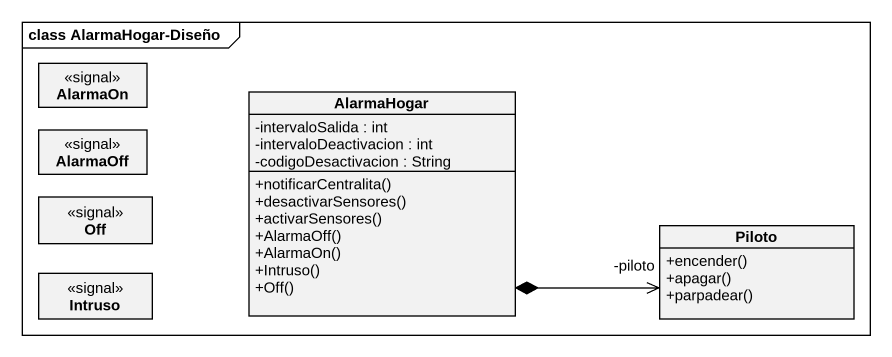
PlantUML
@startuml
mainframe class AlarmaHogar-Diseño
hide circle
hide empty members
skinparam classAttributeIconSize 0
class AlarmaOn <<signal>>
class AlarmaHogar {
  -intervaloSalida : int
  -intervaloDeactivacion : int
  -codigoDesactivacion : String
  +notificarCentralita()
  +desactivarSensores()
  +activarSensores()
  +AlarmaOff()
  +AlarmaOn()
  +Intruso()
  +Off()
}
class AlarmaOff <<signal>>
class Off <<signal>>
class Piloto {
  +encender()
  +apagar()
  +parpadear()
}
class Intruso <<signal>>
AlarmaHogar *-right-> "-piloto" Piloto
@enduml
